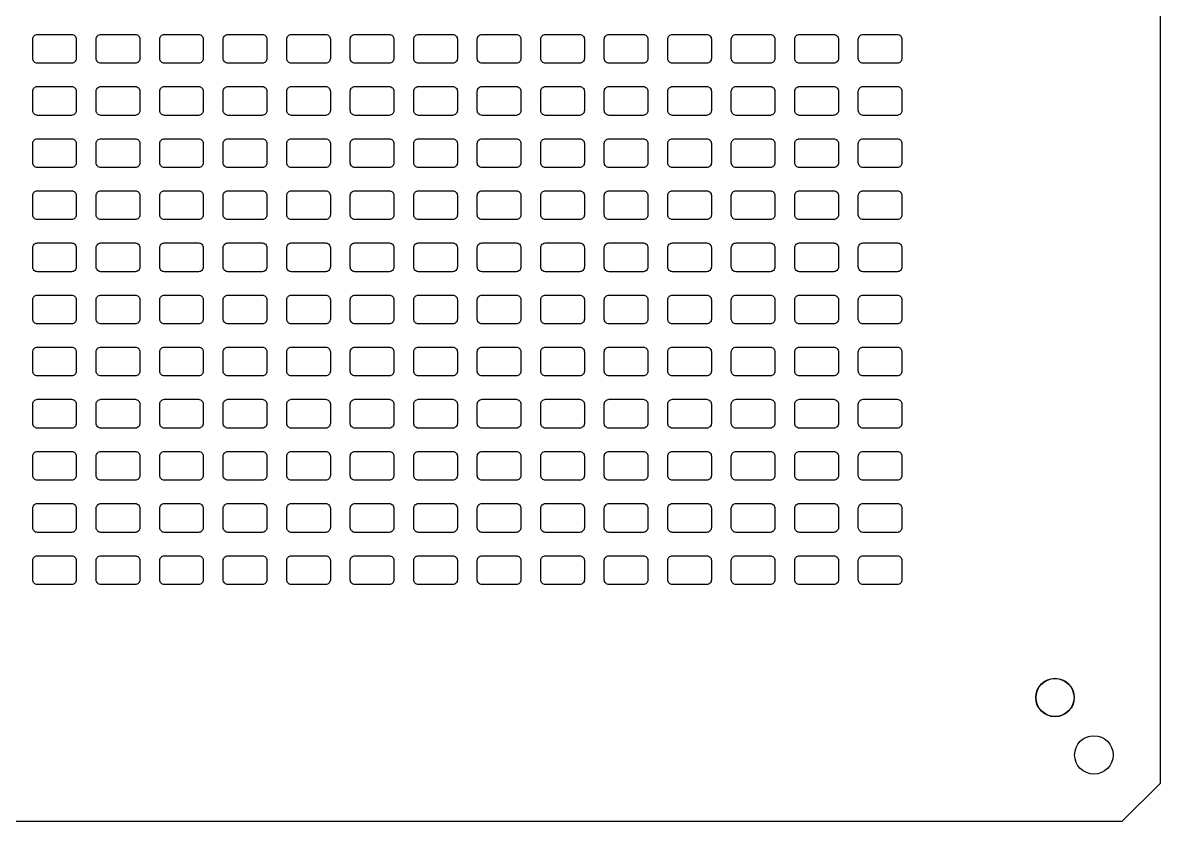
# Model space of a CAD drawing. Extents: x 2242 to 8299, y -565 to 2678.
# Drawn here: x 2302.3 to 2362.3, y 2509.1 to 2551.2 of the extents above; entities that cross this region are included whole.
import ezdxf

# ---------------------------------------------------------------- set-up
doc = ezdxf.new("R2010")
doc.units = 0
doc.header["$MEASUREMENT"] = 0
doc.layers.add('1', color=1, linetype='CONTINUOUS')
doc.layers.add('9', color=6, linetype='CONTINUOUS')

msp = doc.modelspace()

# ---------------------------------------------------------------- linework, layer by layer
at = {"layer": '1'}
for p, q in [((2362.322, 2627.068), (2362.322, 2511.068)), ((2360.322, 2509.068), (2362.322, 2511.068)), ((2244.322, 2509.068), (2360.322, 2509.068))]:
    msp.add_line(p, q, dxfattribs=at)
at = {"layer": '1', "color": 1}
for radius in [1.015, 1, 1, 1]:
    msp.add_circle((2356.773, 2515.594), radius, dxfattribs=at)
at = {"layer": '1'}
msp.add_circle((2358.822, 2512.568), 1.015, dxfattribs=at)
at = {"layer": '9'}
for points in [[(2303.097, 2550.578), (2304.897, 2550.578, -0.414214), (2305.147, 2550.328), (2305.147, 2549.308, -0.414214), (2304.897, 2549.058), (2303.097, 2549.058, -0.414214), (2302.847, 2549.308), (2302.847, 2550.328, -0.414214)], [(2306.447, 2550.578), (2308.247, 2550.578, -0.414214), (2308.497, 2550.328), (2308.497, 2549.308, -0.414214), (2308.247, 2549.058), (2306.447, 2549.058, -0.414214), (2306.197, 2549.308), (2306.197, 2550.328, -0.414214)], [(2309.797, 2550.578), (2311.597, 2550.578, -0.414214), (2311.847, 2550.328), (2311.847, 2549.308, -0.414214), (2311.597, 2549.058), (2309.797, 2549.058, -0.414214), (2309.547, 2549.308), (2309.547, 2550.328, -0.414214)], [(2313.147, 2550.578), (2314.947, 2550.578, -0.414214), (2315.197, 2550.328), (2315.197, 2549.308, -0.414214), (2314.947, 2549.058), (2313.147, 2549.058, -0.414214), (2312.897, 2549.308), (2312.897, 2550.328, -0.414214)], [(2316.497, 2550.578), (2318.297, 2550.578, -0.414214), (2318.547, 2550.328), (2318.547, 2549.308, -0.414214), (2318.297, 2549.058), (2316.497, 2549.058, -0.414214), (2316.247, 2549.308), (2316.247, 2550.328, -0.414214)], [(2319.847, 2550.578), (2321.647, 2550.578, -0.414214), (2321.897, 2550.328), (2321.897, 2549.308, -0.414214), (2321.647, 2549.058), (2319.847, 2549.058, -0.414214), (2319.597, 2549.308), (2319.597, 2550.328, -0.414214)], [(2323.197, 2550.578), (2324.997, 2550.578, -0.414214), (2325.247, 2550.328), (2325.247, 2549.308, -0.414214), (2324.997, 2549.058), (2323.197, 2549.058, -0.414214), (2322.947, 2549.308), (2322.947, 2550.328, -0.414214)], [(2326.547, 2550.578), (2328.347, 2550.578, -0.414214), (2328.597, 2550.328), (2328.597, 2549.308, -0.414214), (2328.347, 2549.058), (2326.547, 2549.058, -0.414214), (2326.297, 2549.308), (2326.297, 2550.328, -0.414214)], [(2329.897, 2550.578), (2331.697, 2550.578, -0.414214), (2331.947, 2550.328), (2331.947, 2549.308, -0.414214), (2331.697, 2549.058), (2329.897, 2549.058, -0.414214), (2329.647, 2549.308), (2329.647, 2550.328, -0.414214)], [(2333.247, 2550.578), (2335.047, 2550.578, -0.414214), (2335.297, 2550.328), (2335.297, 2549.308, -0.414214), (2335.047, 2549.058), (2333.247, 2549.058, -0.414214), (2332.997, 2549.308), (2332.997, 2550.328, -0.414214)], [(2336.597, 2550.578), (2338.397, 2550.578, -0.414214), (2338.647, 2550.328), (2338.647, 2549.308, -0.414214), (2338.397, 2549.058), (2336.597, 2549.058, -0.414214), (2336.347, 2549.308), (2336.347, 2550.328, -0.414214)], [(2339.947, 2550.578), (2341.747, 2550.578, -0.414214), (2341.997, 2550.328), (2341.997, 2549.308, -0.414214), (2341.747, 2549.058), (2339.947, 2549.058, -0.414214), (2339.697, 2549.308), (2339.697, 2550.328, -0.414214)], [(2343.297, 2550.578), (2345.097, 2550.578, -0.414214), (2345.347, 2550.328), (2345.347, 2549.308, -0.414214), (2345.097, 2549.058), (2343.297, 2549.058, -0.414214), (2343.047, 2549.308), (2343.047, 2550.328, -0.414214)], [(2346.647, 2550.578), (2348.447, 2550.578, -0.414214), (2348.697, 2550.328), (2348.697, 2549.308, -0.414214), (2348.447, 2549.058), (2346.647, 2549.058, -0.414214), (2346.397, 2549.308), (2346.397, 2550.328, -0.414214)], [(2303.097, 2547.828), (2304.897, 2547.828, -0.414214), (2305.147, 2547.578), (2305.147, 2546.558, -0.414214), (2304.897, 2546.308), (2303.097, 2546.308, -0.414214), (2302.847, 2546.558), (2302.847, 2547.578, -0.414214)], [(2306.447, 2547.828), (2308.247, 2547.828, -0.414214), (2308.497, 2547.578), (2308.497, 2546.558, -0.414214), (2308.247, 2546.308), (2306.447, 2546.308, -0.414214), (2306.197, 2546.558), (2306.197, 2547.578, -0.414214)], [(2309.797, 2547.828), (2311.597, 2547.828, -0.414214), (2311.847, 2547.578), (2311.847, 2546.558, -0.414214), (2311.597, 2546.308), (2309.797, 2546.308, -0.414214), (2309.547, 2546.558), (2309.547, 2547.578, -0.414214)], [(2313.147, 2547.828), (2314.947, 2547.828, -0.414214), (2315.197, 2547.578), (2315.197, 2546.558, -0.414214), (2314.947, 2546.308), (2313.147, 2546.308, -0.414214), (2312.897, 2546.558), (2312.897, 2547.578, -0.414214)], [(2316.497, 2547.828), (2318.297, 2547.828, -0.414214), (2318.547, 2547.578), (2318.547, 2546.558, -0.414214), (2318.297, 2546.308), (2316.497, 2546.308, -0.414214), (2316.247, 2546.558), (2316.247, 2547.578, -0.414214)], [(2319.847, 2547.828), (2321.647, 2547.828, -0.414214), (2321.897, 2547.578), (2321.897, 2546.558, -0.414214), (2321.647, 2546.308), (2319.847, 2546.308, -0.414214), (2319.597, 2546.558), (2319.597, 2547.578, -0.414214)], [(2323.197, 2547.828), (2324.997, 2547.828, -0.414214), (2325.247, 2547.578), (2325.247, 2546.558, -0.414214), (2324.997, 2546.308), (2323.197, 2546.308, -0.414214), (2322.947, 2546.558), (2322.947, 2547.578, -0.414214)], [(2326.547, 2547.828), (2328.347, 2547.828, -0.414214), (2328.597, 2547.578), (2328.597, 2546.558, -0.414214), (2328.347, 2546.308), (2326.547, 2546.308, -0.414214), (2326.297, 2546.558), (2326.297, 2547.578, -0.414214)], [(2329.897, 2547.828), (2331.697, 2547.828, -0.414214), (2331.947, 2547.578), (2331.947, 2546.558, -0.414214), (2331.697, 2546.308), (2329.897, 2546.308, -0.414214), (2329.647, 2546.558), (2329.647, 2547.578, -0.414214)], [(2333.247, 2547.828), (2335.047, 2547.828, -0.414214), (2335.297, 2547.578), (2335.297, 2546.558, -0.414214), (2335.047, 2546.308), (2333.247, 2546.308, -0.414214), (2332.997, 2546.558), (2332.997, 2547.578, -0.414214)], [(2336.597, 2547.828), (2338.397, 2547.828, -0.414214), (2338.647, 2547.578), (2338.647, 2546.558, -0.414214), (2338.397, 2546.308), (2336.597, 2546.308, -0.414214), (2336.347, 2546.558), (2336.347, 2547.578, -0.414214)], [(2339.947, 2547.828), (2341.747, 2547.828, -0.414214), (2341.997, 2547.578), (2341.997, 2546.558, -0.414214), (2341.747, 2546.308), (2339.947, 2546.308, -0.414214), (2339.697, 2546.558), (2339.697, 2547.578, -0.414214)], [(2343.297, 2547.828), (2345.097, 2547.828, -0.414214), (2345.347, 2547.578), (2345.347, 2546.558, -0.414214), (2345.097, 2546.308), (2343.297, 2546.308, -0.414214), (2343.047, 2546.558), (2343.047, 2547.578, -0.414214)], [(2346.647, 2547.828), (2348.447, 2547.828, -0.414214), (2348.697, 2547.578), (2348.697, 2546.558, -0.414214), (2348.447, 2546.308), (2346.647, 2546.308, -0.414214), (2346.397, 2546.558), (2346.397, 2547.578, -0.414214)], [(2303.097, 2545.078), (2304.897, 2545.078, -0.414214), (2305.147, 2544.828), (2305.147, 2543.808, -0.414214), (2304.897, 2543.558), (2303.097, 2543.558, -0.414214), (2302.847, 2543.808), (2302.847, 2544.828, -0.414214)], [(2306.447, 2545.078), (2308.247, 2545.078, -0.414214), (2308.497, 2544.828), (2308.497, 2543.808, -0.414214), (2308.247, 2543.558), (2306.447, 2543.558, -0.414214), (2306.197, 2543.808), (2306.197, 2544.828, -0.414214)], [(2309.797, 2545.078), (2311.597, 2545.078, -0.414214), (2311.847, 2544.828), (2311.847, 2543.808, -0.414214), (2311.597, 2543.558), (2309.797, 2543.558, -0.414214), (2309.547, 2543.808), (2309.547, 2544.828, -0.414214)], [(2313.147, 2545.078), (2314.947, 2545.078, -0.414214), (2315.197, 2544.828), (2315.197, 2543.808, -0.414214), (2314.947, 2543.558), (2313.147, 2543.558, -0.414214), (2312.897, 2543.808), (2312.897, 2544.828, -0.414214)], [(2316.497, 2545.078), (2318.297, 2545.078, -0.414214), (2318.547, 2544.828), (2318.547, 2543.808, -0.414214), (2318.297, 2543.558), (2316.497, 2543.558, -0.414214), (2316.247, 2543.808), (2316.247, 2544.828, -0.414214)], [(2319.847, 2545.078), (2321.647, 2545.078, -0.414214), (2321.897, 2544.828), (2321.897, 2543.808, -0.414214), (2321.647, 2543.558), (2319.847, 2543.558, -0.414214), (2319.597, 2543.808), (2319.597, 2544.828, -0.414214)], [(2323.197, 2545.078), (2324.997, 2545.078, -0.414214), (2325.247, 2544.828), (2325.247, 2543.808, -0.414214), (2324.997, 2543.558), (2323.197, 2543.558, -0.414214), (2322.947, 2543.808), (2322.947, 2544.828, -0.414214)], [(2326.547, 2545.078), (2328.347, 2545.078, -0.414214), (2328.597, 2544.828), (2328.597, 2543.808, -0.414214), (2328.347, 2543.558), (2326.547, 2543.558, -0.414214), (2326.297, 2543.808), (2326.297, 2544.828, -0.414214)], [(2329.897, 2545.078), (2331.697, 2545.078, -0.414214), (2331.947, 2544.828), (2331.947, 2543.808, -0.414214), (2331.697, 2543.558), (2329.897, 2543.558, -0.414214), (2329.647, 2543.808), (2329.647, 2544.828, -0.414214)], [(2333.247, 2545.078), (2335.047, 2545.078, -0.414214), (2335.297, 2544.828), (2335.297, 2543.808, -0.414214), (2335.047, 2543.558), (2333.247, 2543.558, -0.414214), (2332.997, 2543.808), (2332.997, 2544.828, -0.414214)], [(2336.597, 2545.078), (2338.397, 2545.078, -0.414214), (2338.647, 2544.828), (2338.647, 2543.808, -0.414214), (2338.397, 2543.558), (2336.597, 2543.558, -0.414214), (2336.347, 2543.808), (2336.347, 2544.828, -0.414214)], [(2339.947, 2545.078), (2341.747, 2545.078, -0.414214), (2341.997, 2544.828), (2341.997, 2543.808, -0.414214), (2341.747, 2543.558), (2339.947, 2543.558, -0.414214), (2339.697, 2543.808), (2339.697, 2544.828, -0.414214)], [(2343.297, 2545.078), (2345.097, 2545.078, -0.414214), (2345.347, 2544.828), (2345.347, 2543.808, -0.414214), (2345.097, 2543.558), (2343.297, 2543.558, -0.414214), (2343.047, 2543.808), (2343.047, 2544.828, -0.414214)], [(2346.647, 2545.078), (2348.447, 2545.078, -0.414214), (2348.697, 2544.828), (2348.697, 2543.808, -0.414214), (2348.447, 2543.558), (2346.647, 2543.558, -0.414214), (2346.397, 2543.808), (2346.397, 2544.828, -0.414214)], [(2303.097, 2542.328), (2304.897, 2542.328, -0.414214), (2305.147, 2542.078), (2305.147, 2541.058, -0.414214), (2304.897, 2540.808), (2303.097, 2540.808, -0.414214), (2302.847, 2541.058), (2302.847, 2542.078, -0.414214)], [(2306.447, 2542.328), (2308.247, 2542.328, -0.414214), (2308.497, 2542.078), (2308.497, 2541.058, -0.414214), (2308.247, 2540.808), (2306.447, 2540.808, -0.414214), (2306.197, 2541.058), (2306.197, 2542.078, -0.414214)], [(2309.797, 2542.328), (2311.597, 2542.328, -0.414214), (2311.847, 2542.078), (2311.847, 2541.058, -0.414214), (2311.597, 2540.808), (2309.797, 2540.808, -0.414214), (2309.547, 2541.058), (2309.547, 2542.078, -0.414214)], [(2313.147, 2542.328), (2314.947, 2542.328, -0.414214), (2315.197, 2542.078), (2315.197, 2541.058, -0.414214), (2314.947, 2540.808), (2313.147, 2540.808, -0.414214), (2312.897, 2541.058), (2312.897, 2542.078, -0.414214)], [(2316.497, 2542.328), (2318.297, 2542.328, -0.414214), (2318.547, 2542.078), (2318.547, 2541.058, -0.414214), (2318.297, 2540.808), (2316.497, 2540.808, -0.414214), (2316.247, 2541.058), (2316.247, 2542.078, -0.414214)], [(2319.847, 2542.328), (2321.647, 2542.328, -0.414214), (2321.897, 2542.078), (2321.897, 2541.058, -0.414214), (2321.647, 2540.808), (2319.847, 2540.808, -0.414214), (2319.597, 2541.058), (2319.597, 2542.078, -0.414214)], [(2323.197, 2542.328), (2324.997, 2542.328, -0.414214), (2325.247, 2542.078), (2325.247, 2541.058, -0.414214), (2324.997, 2540.808), (2323.197, 2540.808, -0.414214), (2322.947, 2541.058), (2322.947, 2542.078, -0.414214)], [(2326.547, 2542.328), (2328.347, 2542.328, -0.414214), (2328.597, 2542.078), (2328.597, 2541.058, -0.414214), (2328.347, 2540.808), (2326.547, 2540.808, -0.414214), (2326.297, 2541.058), (2326.297, 2542.078, -0.414214)], [(2329.897, 2542.328), (2331.697, 2542.328, -0.414214), (2331.947, 2542.078), (2331.947, 2541.058, -0.414214), (2331.697, 2540.808), (2329.897, 2540.808, -0.414214), (2329.647, 2541.058), (2329.647, 2542.078, -0.414214)], [(2333.247, 2542.328), (2335.047, 2542.328, -0.414214), (2335.297, 2542.078), (2335.297, 2541.058, -0.414214), (2335.047, 2540.808), (2333.247, 2540.808, -0.414214), (2332.997, 2541.058), (2332.997, 2542.078, -0.414214)], [(2336.597, 2542.328), (2338.397, 2542.328, -0.414214), (2338.647, 2542.078), (2338.647, 2541.058, -0.414214), (2338.397, 2540.808), (2336.597, 2540.808, -0.414214), (2336.347, 2541.058), (2336.347, 2542.078, -0.414214)], [(2339.947, 2542.328), (2341.747, 2542.328, -0.414214), (2341.997, 2542.078), (2341.997, 2541.058, -0.414214), (2341.747, 2540.808), (2339.947, 2540.808, -0.414214), (2339.697, 2541.058), (2339.697, 2542.078, -0.414214)], [(2343.297, 2542.328), (2345.097, 2542.328, -0.414214), (2345.347, 2542.078), (2345.347, 2541.058, -0.414214), (2345.097, 2540.808), (2343.297, 2540.808, -0.414214), (2343.047, 2541.058), (2343.047, 2542.078, -0.414214)], [(2346.647, 2542.328), (2348.447, 2542.328, -0.414214), (2348.697, 2542.078), (2348.697, 2541.058, -0.414214), (2348.447, 2540.808), (2346.647, 2540.808, -0.414214), (2346.397, 2541.058), (2346.397, 2542.078, -0.414214)], [(2303.097, 2539.578), (2304.897, 2539.578, -0.414214), (2305.147, 2539.328), (2305.147, 2538.308, -0.414214), (2304.897, 2538.058), (2303.097, 2538.058, -0.414214), (2302.847, 2538.308), (2302.847, 2539.328, -0.414214)], [(2306.447, 2539.578), (2308.247, 2539.578, -0.414214), (2308.497, 2539.328), (2308.497, 2538.308, -0.414214), (2308.247, 2538.058), (2306.447, 2538.058, -0.414214), (2306.197, 2538.308), (2306.197, 2539.328, -0.414214)], [(2309.797, 2539.578), (2311.597, 2539.578, -0.414214), (2311.847, 2539.328), (2311.847, 2538.308, -0.414214), (2311.597, 2538.058), (2309.797, 2538.058, -0.414214), (2309.547, 2538.308), (2309.547, 2539.328, -0.414214)], [(2313.147, 2539.578), (2314.947, 2539.578, -0.414214), (2315.197, 2539.328), (2315.197, 2538.308, -0.414214), (2314.947, 2538.058), (2313.147, 2538.058, -0.414214), (2312.897, 2538.308), (2312.897, 2539.328, -0.414214)], [(2316.497, 2539.578), (2318.297, 2539.578, -0.414214), (2318.547, 2539.328), (2318.547, 2538.308, -0.414214), (2318.297, 2538.058), (2316.497, 2538.058, -0.414214), (2316.247, 2538.308), (2316.247, 2539.328, -0.414214)], [(2319.847, 2539.578), (2321.647, 2539.578, -0.414214), (2321.897, 2539.328), (2321.897, 2538.308, -0.414214), (2321.647, 2538.058), (2319.847, 2538.058, -0.414214), (2319.597, 2538.308), (2319.597, 2539.328, -0.414214)], [(2323.197, 2539.578), (2324.997, 2539.578, -0.414214), (2325.247, 2539.328), (2325.247, 2538.308, -0.414214), (2324.997, 2538.058), (2323.197, 2538.058, -0.414214), (2322.947, 2538.308), (2322.947, 2539.328, -0.414214)], [(2326.547, 2539.578), (2328.347, 2539.578, -0.414214), (2328.597, 2539.328), (2328.597, 2538.308, -0.414214), (2328.347, 2538.058), (2326.547, 2538.058, -0.414214), (2326.297, 2538.308), (2326.297, 2539.328, -0.414214)], [(2329.897, 2539.578), (2331.697, 2539.578, -0.414214), (2331.947, 2539.328), (2331.947, 2538.308, -0.414214), (2331.697, 2538.058), (2329.897, 2538.058, -0.414214), (2329.647, 2538.308), (2329.647, 2539.328, -0.414214)], [(2333.247, 2539.578), (2335.047, 2539.578, -0.414214), (2335.297, 2539.328), (2335.297, 2538.308, -0.414214), (2335.047, 2538.058), (2333.247, 2538.058, -0.414214), (2332.997, 2538.308), (2332.997, 2539.328, -0.414214)], [(2336.597, 2539.578), (2338.397, 2539.578, -0.414214), (2338.647, 2539.328), (2338.647, 2538.308, -0.414214), (2338.397, 2538.058), (2336.597, 2538.058, -0.414214), (2336.347, 2538.308), (2336.347, 2539.328, -0.414214)], [(2339.947, 2539.578), (2341.747, 2539.578, -0.414214), (2341.997, 2539.328), (2341.997, 2538.308, -0.414214), (2341.747, 2538.058), (2339.947, 2538.058, -0.414214), (2339.697, 2538.308), (2339.697, 2539.328, -0.414214)], [(2343.297, 2539.578), (2345.097, 2539.578, -0.414214), (2345.347, 2539.328), (2345.347, 2538.308, -0.414214), (2345.097, 2538.058), (2343.297, 2538.058, -0.414214), (2343.047, 2538.308), (2343.047, 2539.328, -0.414214)], [(2346.647, 2539.578), (2348.447, 2539.578, -0.414214), (2348.697, 2539.328), (2348.697, 2538.308, -0.414214), (2348.447, 2538.058), (2346.647, 2538.058, -0.414214), (2346.397, 2538.308), (2346.397, 2539.328, -0.414214)], [(2303.097, 2536.828), (2304.897, 2536.828, -0.414214), (2305.147, 2536.578), (2305.147, 2535.558, -0.414214), (2304.897, 2535.308), (2303.097, 2535.308, -0.414214), (2302.847, 2535.558), (2302.847, 2536.578, -0.414214)], [(2306.447, 2536.828), (2308.247, 2536.828, -0.414214), (2308.497, 2536.578), (2308.497, 2535.558, -0.414214), (2308.247, 2535.308), (2306.447, 2535.308, -0.414214), (2306.197, 2535.558), (2306.197, 2536.578, -0.414214)], [(2309.797, 2536.828), (2311.597, 2536.828, -0.414214), (2311.847, 2536.578), (2311.847, 2535.558, -0.414214), (2311.597, 2535.308), (2309.797, 2535.308, -0.414214), (2309.547, 2535.558), (2309.547, 2536.578, -0.414214)], [(2313.147, 2536.828), (2314.947, 2536.828, -0.414214), (2315.197, 2536.578), (2315.197, 2535.558, -0.414214), (2314.947, 2535.308), (2313.147, 2535.308, -0.414214), (2312.897, 2535.558), (2312.897, 2536.578, -0.414214)], [(2316.497, 2536.828), (2318.297, 2536.828, -0.414214), (2318.547, 2536.578), (2318.547, 2535.558, -0.414214), (2318.297, 2535.308), (2316.497, 2535.308, -0.414214), (2316.247, 2535.558), (2316.247, 2536.578, -0.414214)], [(2319.847, 2536.828), (2321.647, 2536.828, -0.414214), (2321.897, 2536.578), (2321.897, 2535.558, -0.414214), (2321.647, 2535.308), (2319.847, 2535.308, -0.414214), (2319.597, 2535.558), (2319.597, 2536.578, -0.414214)], [(2323.197, 2536.828), (2324.997, 2536.828, -0.414214), (2325.247, 2536.578), (2325.247, 2535.558, -0.414214), (2324.997, 2535.308), (2323.197, 2535.308, -0.414214), (2322.947, 2535.558), (2322.947, 2536.578, -0.414214)], [(2326.547, 2536.828), (2328.347, 2536.828, -0.414214), (2328.597, 2536.578), (2328.597, 2535.558, -0.414214), (2328.347, 2535.308), (2326.547, 2535.308, -0.414214), (2326.297, 2535.558), (2326.297, 2536.578, -0.414214)], [(2329.897, 2536.828), (2331.697, 2536.828, -0.414214), (2331.947, 2536.578), (2331.947, 2535.558, -0.414214), (2331.697, 2535.308), (2329.897, 2535.308, -0.414214), (2329.647, 2535.558), (2329.647, 2536.578, -0.414214)], [(2333.247, 2536.828), (2335.047, 2536.828, -0.414214), (2335.297, 2536.578), (2335.297, 2535.558, -0.414214), (2335.047, 2535.308), (2333.247, 2535.308, -0.414214), (2332.997, 2535.558), (2332.997, 2536.578, -0.414214)], [(2336.597, 2536.828), (2338.397, 2536.828, -0.414214), (2338.647, 2536.578), (2338.647, 2535.558, -0.414214), (2338.397, 2535.308), (2336.597, 2535.308, -0.414214), (2336.347, 2535.558), (2336.347, 2536.578, -0.414214)], [(2339.947, 2536.828), (2341.747, 2536.828, -0.414214), (2341.997, 2536.578), (2341.997, 2535.558, -0.414214), (2341.747, 2535.308), (2339.947, 2535.308, -0.414214), (2339.697, 2535.558), (2339.697, 2536.578, -0.414214)], [(2343.297, 2536.828), (2345.097, 2536.828, -0.414214), (2345.347, 2536.578), (2345.347, 2535.558, -0.414214), (2345.097, 2535.308), (2343.297, 2535.308, -0.414214), (2343.047, 2535.558), (2343.047, 2536.578, -0.414214)], [(2346.647, 2536.828), (2348.447, 2536.828, -0.414214), (2348.697, 2536.578), (2348.697, 2535.558, -0.414214), (2348.447, 2535.308), (2346.647, 2535.308, -0.414214), (2346.397, 2535.558), (2346.397, 2536.578, -0.414214)], [(2303.097, 2534.078), (2304.897, 2534.078, -0.414214), (2305.147, 2533.828), (2305.147, 2532.808, -0.414214), (2304.897, 2532.558), (2303.097, 2532.558, -0.414214), (2302.847, 2532.808), (2302.847, 2533.828, -0.414214)], [(2306.447, 2534.078), (2308.247, 2534.078, -0.414214), (2308.497, 2533.828), (2308.497, 2532.808, -0.414214), (2308.247, 2532.558), (2306.447, 2532.558, -0.414214), (2306.197, 2532.808), (2306.197, 2533.828, -0.414214)], [(2309.797, 2534.078), (2311.597, 2534.078, -0.414214), (2311.847, 2533.828), (2311.847, 2532.808, -0.414214), (2311.597, 2532.558), (2309.797, 2532.558, -0.414214), (2309.547, 2532.808), (2309.547, 2533.828, -0.414214)], [(2313.147, 2534.078), (2314.947, 2534.078, -0.414214), (2315.197, 2533.828), (2315.197, 2532.808, -0.414214), (2314.947, 2532.558), (2313.147, 2532.558, -0.414214), (2312.897, 2532.808), (2312.897, 2533.828, -0.414214)], [(2316.497, 2534.078), (2318.297, 2534.078, -0.414214), (2318.547, 2533.828), (2318.547, 2532.808, -0.414214), (2318.297, 2532.558), (2316.497, 2532.558, -0.414214), (2316.247, 2532.808), (2316.247, 2533.828, -0.414214)], [(2319.847, 2534.078), (2321.647, 2534.078, -0.414214), (2321.897, 2533.828), (2321.897, 2532.808, -0.414214), (2321.647, 2532.558), (2319.847, 2532.558, -0.414214), (2319.597, 2532.808), (2319.597, 2533.828, -0.414214)], [(2323.197, 2534.078), (2324.997, 2534.078, -0.414214), (2325.247, 2533.828), (2325.247, 2532.808, -0.414214), (2324.997, 2532.558), (2323.197, 2532.558, -0.414214), (2322.947, 2532.808), (2322.947, 2533.828, -0.414214)], [(2326.547, 2534.078), (2328.347, 2534.078, -0.414214), (2328.597, 2533.828), (2328.597, 2532.808, -0.414214), (2328.347, 2532.558), (2326.547, 2532.558, -0.414214), (2326.297, 2532.808), (2326.297, 2533.828, -0.414214)], [(2329.897, 2534.078), (2331.697, 2534.078, -0.414214), (2331.947, 2533.828), (2331.947, 2532.808, -0.414214), (2331.697, 2532.558), (2329.897, 2532.558, -0.414214), (2329.647, 2532.808), (2329.647, 2533.828, -0.414214)], [(2333.247, 2534.078), (2335.047, 2534.078, -0.414214), (2335.297, 2533.828), (2335.297, 2532.808, -0.414214), (2335.047, 2532.558), (2333.247, 2532.558, -0.414214), (2332.997, 2532.808), (2332.997, 2533.828, -0.414214)], [(2336.597, 2534.078), (2338.397, 2534.078, -0.414214), (2338.647, 2533.828), (2338.647, 2532.808, -0.414214), (2338.397, 2532.558), (2336.597, 2532.558, -0.414214), (2336.347, 2532.808), (2336.347, 2533.828, -0.414214)], [(2339.947, 2534.078), (2341.747, 2534.078, -0.414214), (2341.997, 2533.828), (2341.997, 2532.808, -0.414214), (2341.747, 2532.558), (2339.947, 2532.558, -0.414214), (2339.697, 2532.808), (2339.697, 2533.828, -0.414214)], [(2343.297, 2534.078), (2345.097, 2534.078, -0.414214), (2345.347, 2533.828), (2345.347, 2532.808, -0.414214), (2345.097, 2532.558), (2343.297, 2532.558, -0.414214), (2343.047, 2532.808), (2343.047, 2533.828, -0.414214)], [(2346.647, 2534.078), (2348.447, 2534.078, -0.414214), (2348.697, 2533.828), (2348.697, 2532.808, -0.414214), (2348.447, 2532.558), (2346.647, 2532.558, -0.414214), (2346.397, 2532.808), (2346.397, 2533.828, -0.414214)], [(2303.097, 2531.328), (2304.897, 2531.328, -0.414214), (2305.147, 2531.078), (2305.147, 2530.058, -0.414214), (2304.897, 2529.808), (2303.097, 2529.808, -0.414214), (2302.847, 2530.058), (2302.847, 2531.078, -0.414214)], [(2306.447, 2531.328), (2308.247, 2531.328, -0.414214), (2308.497, 2531.078), (2308.497, 2530.058, -0.414214), (2308.247, 2529.808), (2306.447, 2529.808, -0.414214), (2306.197, 2530.058), (2306.197, 2531.078, -0.414214)], [(2309.797, 2531.328), (2311.597, 2531.328, -0.414214), (2311.847, 2531.078), (2311.847, 2530.058, -0.414214), (2311.597, 2529.808), (2309.797, 2529.808, -0.414214), (2309.547, 2530.058), (2309.547, 2531.078, -0.414214)], [(2313.147, 2531.328), (2314.947, 2531.328, -0.414214), (2315.197, 2531.078), (2315.197, 2530.058, -0.414214), (2314.947, 2529.808), (2313.147, 2529.808, -0.414214), (2312.897, 2530.058), (2312.897, 2531.078, -0.414214)], [(2316.497, 2531.328), (2318.297, 2531.328, -0.414214), (2318.547, 2531.078), (2318.547, 2530.058, -0.414214), (2318.297, 2529.808), (2316.497, 2529.808, -0.414214), (2316.247, 2530.058), (2316.247, 2531.078, -0.414214)], [(2319.847, 2531.328), (2321.647, 2531.328, -0.414214), (2321.897, 2531.078), (2321.897, 2530.058, -0.414214), (2321.647, 2529.808), (2319.847, 2529.808, -0.414214), (2319.597, 2530.058), (2319.597, 2531.078, -0.414214)], [(2323.197, 2531.328), (2324.997, 2531.328, -0.414214), (2325.247, 2531.078), (2325.247, 2530.058, -0.414214), (2324.997, 2529.808), (2323.197, 2529.808, -0.414214), (2322.947, 2530.058), (2322.947, 2531.078, -0.414214)], [(2326.547, 2531.328), (2328.347, 2531.328, -0.414214), (2328.597, 2531.078), (2328.597, 2530.058, -0.414214), (2328.347, 2529.808), (2326.547, 2529.808, -0.414214), (2326.297, 2530.058), (2326.297, 2531.078, -0.414214)], [(2329.897, 2531.328), (2331.697, 2531.328, -0.414214), (2331.947, 2531.078), (2331.947, 2530.058, -0.414214), (2331.697, 2529.808), (2329.897, 2529.808, -0.414214), (2329.647, 2530.058), (2329.647, 2531.078, -0.414214)], [(2333.247, 2531.328), (2335.047, 2531.328, -0.414214), (2335.297, 2531.078), (2335.297, 2530.058, -0.414214), (2335.047, 2529.808), (2333.247, 2529.808, -0.414214), (2332.997, 2530.058), (2332.997, 2531.078, -0.414214)], [(2336.597, 2531.328), (2338.397, 2531.328, -0.414214), (2338.647, 2531.078), (2338.647, 2530.058, -0.414214), (2338.397, 2529.808), (2336.597, 2529.808, -0.414214), (2336.347, 2530.058), (2336.347, 2531.078, -0.414214)], [(2339.947, 2531.328), (2341.747, 2531.328, -0.414214), (2341.997, 2531.078), (2341.997, 2530.058, -0.414214), (2341.747, 2529.808), (2339.947, 2529.808, -0.414214), (2339.697, 2530.058), (2339.697, 2531.078, -0.414214)], [(2343.297, 2531.328), (2345.097, 2531.328, -0.414214), (2345.347, 2531.078), (2345.347, 2530.058, -0.414214), (2345.097, 2529.808), (2343.297, 2529.808, -0.414214), (2343.047, 2530.058), (2343.047, 2531.078, -0.414214)], [(2346.647, 2531.328), (2348.447, 2531.328, -0.414214), (2348.697, 2531.078), (2348.697, 2530.058, -0.414214), (2348.447, 2529.808), (2346.647, 2529.808, -0.414214), (2346.397, 2530.058), (2346.397, 2531.078, -0.414214)], [(2303.097, 2528.578), (2304.897, 2528.578, -0.414214), (2305.147, 2528.328), (2305.147, 2527.308, -0.414214), (2304.897, 2527.058), (2303.097, 2527.058, -0.414214), (2302.847, 2527.308), (2302.847, 2528.328, -0.414214)], [(2306.447, 2528.578), (2308.247, 2528.578, -0.414214), (2308.497, 2528.328), (2308.497, 2527.308, -0.414214), (2308.247, 2527.058), (2306.447, 2527.058, -0.414214), (2306.197, 2527.308), (2306.197, 2528.328, -0.414214)], [(2309.797, 2528.578), (2311.597, 2528.578, -0.414214), (2311.847, 2528.328), (2311.847, 2527.308, -0.414214), (2311.597, 2527.058), (2309.797, 2527.058, -0.414214), (2309.547, 2527.308), (2309.547, 2528.328, -0.414214)], [(2313.147, 2528.578), (2314.947, 2528.578, -0.414214), (2315.197, 2528.328), (2315.197, 2527.308, -0.414214), (2314.947, 2527.058), (2313.147, 2527.058, -0.414214), (2312.897, 2527.308), (2312.897, 2528.328, -0.414214)], [(2316.497, 2528.578), (2318.297, 2528.578, -0.414214), (2318.547, 2528.328), (2318.547, 2527.308, -0.414214), (2318.297, 2527.058), (2316.497, 2527.058, -0.414214), (2316.247, 2527.308), (2316.247, 2528.328, -0.414214)], [(2319.847, 2528.578), (2321.647, 2528.578, -0.414214), (2321.897, 2528.328), (2321.897, 2527.308, -0.414214), (2321.647, 2527.058), (2319.847, 2527.058, -0.414214), (2319.597, 2527.308), (2319.597, 2528.328, -0.414214)], [(2323.197, 2528.578), (2324.997, 2528.578, -0.414214), (2325.247, 2528.328), (2325.247, 2527.308, -0.414214), (2324.997, 2527.058), (2323.197, 2527.058, -0.414214), (2322.947, 2527.308), (2322.947, 2528.328, -0.414214)], [(2326.547, 2528.578), (2328.347, 2528.578, -0.414214), (2328.597, 2528.328), (2328.597, 2527.308, -0.414214), (2328.347, 2527.058), (2326.547, 2527.058, -0.414214), (2326.297, 2527.308), (2326.297, 2528.328, -0.414214)], [(2329.897, 2528.578), (2331.697, 2528.578, -0.414214), (2331.947, 2528.328), (2331.947, 2527.308, -0.414214), (2331.697, 2527.058), (2329.897, 2527.058, -0.414214), (2329.647, 2527.308), (2329.647, 2528.328, -0.414214)], [(2333.247, 2528.578), (2335.047, 2528.578, -0.414214), (2335.297, 2528.328), (2335.297, 2527.308, -0.414214), (2335.047, 2527.058), (2333.247, 2527.058, -0.414214), (2332.997, 2527.308), (2332.997, 2528.328, -0.414214)], [(2336.597, 2528.578), (2338.397, 2528.578, -0.414214), (2338.647, 2528.328), (2338.647, 2527.308, -0.414214), (2338.397, 2527.058), (2336.597, 2527.058, -0.414214), (2336.347, 2527.308), (2336.347, 2528.328, -0.414214)], [(2339.947, 2528.578), (2341.747, 2528.578, -0.414214), (2341.997, 2528.328), (2341.997, 2527.308, -0.414214), (2341.747, 2527.058), (2339.947, 2527.058, -0.414214), (2339.697, 2527.308), (2339.697, 2528.328, -0.414214)], [(2343.297, 2528.578), (2345.097, 2528.578, -0.414214), (2345.347, 2528.328), (2345.347, 2527.308, -0.414214), (2345.097, 2527.058), (2343.297, 2527.058, -0.414214), (2343.047, 2527.308), (2343.047, 2528.328, -0.414214)], [(2346.647, 2528.578), (2348.447, 2528.578, -0.414214), (2348.697, 2528.328), (2348.697, 2527.308, -0.414214), (2348.447, 2527.058), (2346.647, 2527.058, -0.414214), (2346.397, 2527.308), (2346.397, 2528.328, -0.414214)], [(2303.097, 2525.828), (2304.897, 2525.828, -0.414214), (2305.147, 2525.578), (2305.147, 2524.558, -0.414214), (2304.897, 2524.308), (2303.097, 2524.308, -0.414214), (2302.847, 2524.558), (2302.847, 2525.578, -0.414214)], [(2306.447, 2525.828), (2308.247, 2525.828, -0.414214), (2308.497, 2525.578), (2308.497, 2524.558, -0.414214), (2308.247, 2524.308), (2306.447, 2524.308, -0.414214), (2306.197, 2524.558), (2306.197, 2525.578, -0.414214)], [(2309.797, 2525.828), (2311.597, 2525.828, -0.414214), (2311.847, 2525.578), (2311.847, 2524.558, -0.414214), (2311.597, 2524.308), (2309.797, 2524.308, -0.414214), (2309.547, 2524.558), (2309.547, 2525.578, -0.414214)], [(2313.147, 2525.828), (2314.947, 2525.828, -0.414214), (2315.197, 2525.578), (2315.197, 2524.558, -0.414214), (2314.947, 2524.308), (2313.147, 2524.308, -0.414214), (2312.897, 2524.558), (2312.897, 2525.578, -0.414214)], [(2316.497, 2525.828), (2318.297, 2525.828, -0.414214), (2318.547, 2525.578), (2318.547, 2524.558, -0.414214), (2318.297, 2524.308), (2316.497, 2524.308, -0.414214), (2316.247, 2524.558), (2316.247, 2525.578, -0.414214)], [(2319.847, 2525.828), (2321.647, 2525.828, -0.414214), (2321.897, 2525.578), (2321.897, 2524.558, -0.414214), (2321.647, 2524.308), (2319.847, 2524.308, -0.414214), (2319.597, 2524.558), (2319.597, 2525.578, -0.414214)], [(2323.197, 2525.828), (2324.997, 2525.828, -0.414214), (2325.247, 2525.578), (2325.247, 2524.558, -0.414214), (2324.997, 2524.308), (2323.197, 2524.308, -0.414214), (2322.947, 2524.558), (2322.947, 2525.578, -0.414214)], [(2326.547, 2525.828), (2328.347, 2525.828, -0.414214), (2328.597, 2525.578), (2328.597, 2524.558, -0.414214), (2328.347, 2524.308), (2326.547, 2524.308, -0.414214), (2326.297, 2524.558), (2326.297, 2525.578, -0.414214)], [(2329.897, 2525.828), (2331.697, 2525.828, -0.414214), (2331.947, 2525.578), (2331.947, 2524.558, -0.414214), (2331.697, 2524.308), (2329.897, 2524.308, -0.414214), (2329.647, 2524.558), (2329.647, 2525.578, -0.414214)], [(2333.247, 2525.828), (2335.047, 2525.828, -0.414214), (2335.297, 2525.578), (2335.297, 2524.558, -0.414214), (2335.047, 2524.308), (2333.247, 2524.308, -0.414214), (2332.997, 2524.558), (2332.997, 2525.578, -0.414214)], [(2336.597, 2525.828), (2338.397, 2525.828, -0.414214), (2338.647, 2525.578), (2338.647, 2524.558, -0.414214), (2338.397, 2524.308), (2336.597, 2524.308, -0.414214), (2336.347, 2524.558), (2336.347, 2525.578, -0.414214)], [(2339.947, 2525.828), (2341.747, 2525.828, -0.414214), (2341.997, 2525.578), (2341.997, 2524.558, -0.414214), (2341.747, 2524.308), (2339.947, 2524.308, -0.414214), (2339.697, 2524.558), (2339.697, 2525.578, -0.414214)], [(2343.297, 2525.828), (2345.097, 2525.828, -0.414214), (2345.347, 2525.578), (2345.347, 2524.558, -0.414214), (2345.097, 2524.308), (2343.297, 2524.308, -0.414214), (2343.047, 2524.558), (2343.047, 2525.578, -0.414214)], [(2346.647, 2525.828), (2348.447, 2525.828, -0.414214), (2348.697, 2525.578), (2348.697, 2524.558, -0.414214), (2348.447, 2524.308), (2346.647, 2524.308, -0.414214), (2346.397, 2524.558), (2346.397, 2525.578, -0.414214)], [(2303.097, 2523.078), (2304.897, 2523.078, -0.414214), (2305.147, 2522.828), (2305.147, 2521.808, -0.414214), (2304.897, 2521.558), (2303.097, 2521.558, -0.414214), (2302.847, 2521.808), (2302.847, 2522.828, -0.414214)], [(2306.447, 2523.078), (2308.247, 2523.078, -0.414214), (2308.497, 2522.828), (2308.497, 2521.808, -0.414214), (2308.247, 2521.558), (2306.447, 2521.558, -0.414214), (2306.197, 2521.808), (2306.197, 2522.828, -0.414214)], [(2309.797, 2523.078), (2311.597, 2523.078, -0.414214), (2311.847, 2522.828), (2311.847, 2521.808, -0.414214), (2311.597, 2521.558), (2309.797, 2521.558, -0.414214), (2309.547, 2521.808), (2309.547, 2522.828, -0.414214)], [(2313.147, 2523.078), (2314.947, 2523.078, -0.414214), (2315.197, 2522.828), (2315.197, 2521.808, -0.414214), (2314.947, 2521.558), (2313.147, 2521.558, -0.414214), (2312.897, 2521.808), (2312.897, 2522.828, -0.414214)], [(2316.497, 2523.078), (2318.297, 2523.078, -0.414214), (2318.547, 2522.828), (2318.547, 2521.808, -0.414214), (2318.297, 2521.558), (2316.497, 2521.558, -0.414214), (2316.247, 2521.808), (2316.247, 2522.828, -0.414214)], [(2319.847, 2523.078), (2321.647, 2523.078, -0.414214), (2321.897, 2522.828), (2321.897, 2521.808, -0.414214), (2321.647, 2521.558), (2319.847, 2521.558, -0.414214), (2319.597, 2521.808), (2319.597, 2522.828, -0.414214)], [(2323.197, 2523.078), (2324.997, 2523.078, -0.414214), (2325.247, 2522.828), (2325.247, 2521.808, -0.414214), (2324.997, 2521.558), (2323.197, 2521.558, -0.414214), (2322.947, 2521.808), (2322.947, 2522.828, -0.414214)], [(2326.547, 2523.078), (2328.347, 2523.078, -0.414214), (2328.597, 2522.828), (2328.597, 2521.808, -0.414214), (2328.347, 2521.558), (2326.547, 2521.558, -0.414214), (2326.297, 2521.808), (2326.297, 2522.828, -0.414214)], [(2329.897, 2523.078), (2331.697, 2523.078, -0.414214), (2331.947, 2522.828), (2331.947, 2521.808, -0.414214), (2331.697, 2521.558), (2329.897, 2521.558, -0.414214), (2329.647, 2521.808), (2329.647, 2522.828, -0.414214)], [(2333.247, 2523.078), (2335.047, 2523.078, -0.414214), (2335.297, 2522.828), (2335.297, 2521.808, -0.414214), (2335.047, 2521.558), (2333.247, 2521.558, -0.414214), (2332.997, 2521.808), (2332.997, 2522.828, -0.414214)], [(2336.597, 2523.078), (2338.397, 2523.078, -0.414214), (2338.647, 2522.828), (2338.647, 2521.808, -0.414214), (2338.397, 2521.558), (2336.597, 2521.558, -0.414214), (2336.347, 2521.808), (2336.347, 2522.828, -0.414214)], [(2339.947, 2523.078), (2341.747, 2523.078, -0.414214), (2341.997, 2522.828), (2341.997, 2521.808, -0.414214), (2341.747, 2521.558), (2339.947, 2521.558, -0.414214), (2339.697, 2521.808), (2339.697, 2522.828, -0.414214)], [(2343.297, 2523.078), (2345.097, 2523.078, -0.414214), (2345.347, 2522.828), (2345.347, 2521.808, -0.414214), (2345.097, 2521.558), (2343.297, 2521.558, -0.414214), (2343.047, 2521.808), (2343.047, 2522.828, -0.414214)], [(2346.647, 2523.078), (2348.447, 2523.078, -0.414214), (2348.697, 2522.828), (2348.697, 2521.808, -0.414214), (2348.447, 2521.558), (2346.647, 2521.558, -0.414214), (2346.397, 2521.808), (2346.397, 2522.828, -0.414214)]]:
    msp.add_lwpolyline(points, format="xyb", close=True, dxfattribs=at)

doc.saveas('drawing.dxf')
